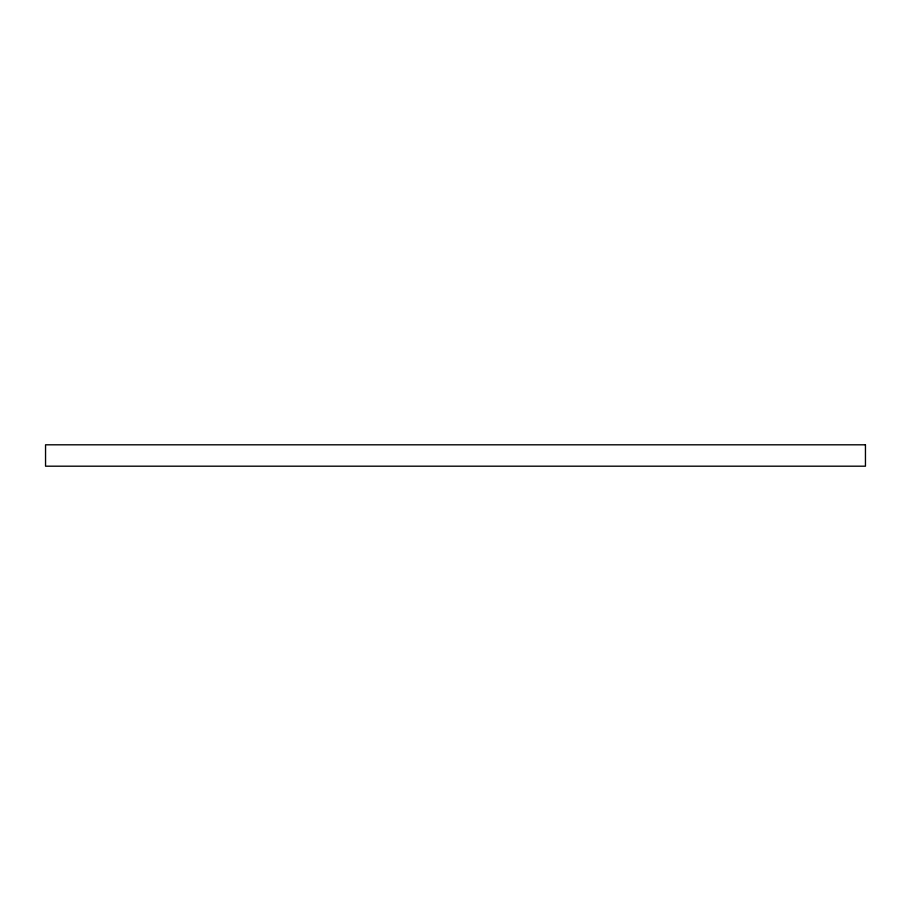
<?xml version="1.0" encoding="UTF-8"?>
<svg xmlns="http://www.w3.org/2000/svg" width="911" height="911" viewBox="0 0 911 911"><rect width="100%" height="100%" fill="white"/><g stroke="black" fill="none" stroke-linecap="round" stroke-linejoin="round"><path stroke-width="1.37" d="M865.45 444.807L45.55 444.807L45.55 466.193L865.45 466.193L865.45 444.807"/></g></svg>
